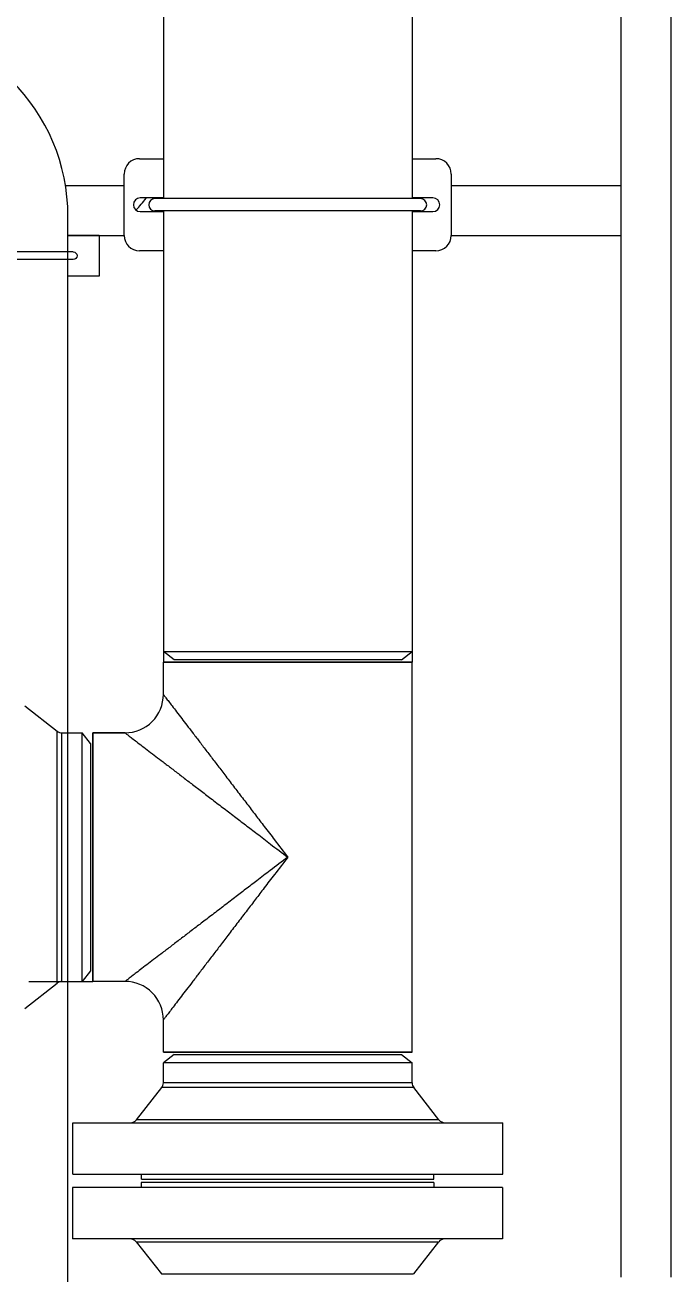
# Model space of a CAD drawing. Header units: millimetres. Extents: x 18255 to 228708, y -2217 to 146640.
# Drawn here: x 96865 to 97707, y 90165 to 91792 of the extents above; entities that cross this region are included whole.
import ezdxf

# ---------------------------------------------------------------- set-up
doc = ezdxf.new("R2010")
doc.units = ezdxf.units.MM
doc.layers.get('0').update_dxf_attribs({"color": 8})
doc.layers.add('设备', color=8, linetype='Continuous')

# ---------------------------------------------------------------- blocks, each defined once
blk = doc.blocks.new('卡座')
at = {"color": 7, "linetype": 'Continuous'}
for p, q in [((322793, 186765.2), (322740, 186765.2)), ((322793, 186765.2), (322793, 186724.3)), ((322761.5, 186731.2), (322761.5, 186549.2)), ((322771.5, 186731.2), (322771.5, 186549.2)), ((322740, 186556), (322740, 186515.2)), ((322793, 186556), (322793, 186515.2))]:
    blk.add_line(p, q, dxfattribs=at)
for centre, start, end in [((322766.5, 186731.2), 0, 180), ((322766.5, 186549.2), 180, 0)]:
    blk.add_arc(centre, 5, start, end, dxfattribs=at)

msp = doc.modelspace()

# ---------------------------------------------------------------- linework, layer by layer
at = {"layer": '设备'}
for p, q in [((97706.6, 90161.2), (97706.6, 93208.3)), ((97641.6, 90161.2), (97641.6, 93143.3)), ((97369.4, 92337.5), (97369.4, 91566.3)), ((97045.5, 92137.5), (97045.5, 91566.3)), ((97014.4, 91618.3), (97045.5, 91618.3)), ((97369.4, 91618.3), (97400.4, 91618.3)), ((96994.4, 91518.3), (96994.4, 91598.3)), ((97420.4, 91598.3), (97420.4, 91518.3)), ((96917.9, 91583.3), (96994.4, 91583.3)), ((97420.4, 91583.3), (97641.6, 91583.3)), ((97045.5, 91567.3), (97015.4, 91567.3)), ((97380.4, 91566.3), (97034.4, 91566.3)), ((97396.4, 91567.3), (97369.4, 91567.3)), ((97015.4, 91549.3), (97045.5, 91549.3)), ((97380.4, 91550.3), (97034.4, 91550.3)), ((97045.5, 91550.3), (97045.5, 91045.5)), ((97369.4, 91550.3), (97369.4, 90962.3)), ((97369.4, 91549.3), (97396.4, 91549.3)), ((96921.2, 91255), (96921.2, 91543.3)), ((96921.2, 91518.3), (96994.4, 91518.3)), ((97420.4, 91518.3), (97641.6, 91518.3)), ((97045.5, 91498.3), (97014.4, 91498.3)), ((97400.4, 91498.3), (97369.4, 91498.3)), ((96962, 91465.3), (96921.2, 91465.3)), ((96921.2, 89782.3), (96921.2, 91255)), ((97045.5, 91045.5), (97045.5, 90962.3)), ((97045.5, 90976.1), (97369.4, 90976.1)), ((97059.5, 90965.3), (97045.5, 90976.1)), ((97045.5, 90920.3), (97045.5, 90962.3)), ((97369.4, 90962.3), (97045.5, 90962.3)), ((97045.5, 90962.3), (97369.4, 90962.3)), ((97369.4, 90962.3), (97045.5, 90962.3)), ((97045.5, 90920.3), (97045.5, 90962.3)), ((97355.4, 90965.3), (97059.5, 90965.3)), ((97355.4, 90965.3), (97369.4, 90976.1)), ((97369.4, 90454.3), (97369.4, 90962.3)), ((96865.2, 90905.3), (96907.2, 90872.4)), ((96907.2, 90544.3), (96907.2, 90872.4)), ((96913.4, 90546.4), (96913.4, 90870.3)), ((96913.4, 90870.3), (96939.7, 90870.3)), ((96950.4, 90856.3), (96939.7, 90870.3)), ((96939.7, 90546.4), (96939.7, 90870.3)), ((96953.4, 90546.4), (96953.4, 90870.3)), ((96953.4, 90870.3), (96995.5, 90870.3)), ((96995.5, 90870.3), (96953.4, 90870.3)), ((96953.4, 90870.3), (96953.4, 90546.4)), ((96953.4, 90546.4), (96953.4, 90870.3)), ((96950.4, 90856.3), (96950.4, 90560.4)), ((96950.4, 90560.4), (96939.7, 90546.4)), ((96865.2, 90511.3), (96907.2, 90544.3)), ((96870.3, 90546.4), (96953.4, 90546.4)), ((96913.4, 90546.4), (96939.7, 90546.4)), ((96995.5, 90546.4), (96953.4, 90546.4)), ((97045.5, 90454.3), (97045.5, 90496.4)), ((97369.4, 90454.3), (97045.5, 90454.3)), ((97045.5, 90454.3), (97369.4, 90454.3)), ((97059.5, 90451.3), (97045.5, 90440.6)), ((97059.5, 90451.3), (97355.4, 90451.3)), ((97355.4, 90451.3), (97369.4, 90440.6)), ((97355.4, 90451.3), (97369.4, 90440.6)), ((97369.4, 90440.6), (97045.5, 90440.6)), ((97369.4, 90440.6), (97045.5, 90440.6)), ((97045.5, 90414.3), (97045.5, 90440.6)), ((97369.4, 90414.3), (97369.4, 90440.6)), ((97369.4, 90414.3), (97045.5, 90414.3)), ((97010.4, 90366.2), (97043.3, 90408.1)), ((97371.5, 90408.1), (97043.3, 90408.1)), ((97404.4, 90366.2), (97371.5, 90408.1)), ((96927.4, 90362.3), (97487.4, 90362.3)), ((96927.4, 90295.3), (96927.4, 90362.3)), ((97404.4, 90366.2), (97010.4, 90366.2)), ((97487.4, 90295.3), (97487.4, 90362.3)), ((96927.4, 90295.3), (97487.4, 90295.3)), ((97016.9, 90288.9), (97016.9, 90295.3)), ((97397.9, 90288.9), (97397.9, 90295.3)), ((97397.5, 90284.4), (97016.5, 90284.4)), ((97016.5, 90284.4), (97016.5, 90278)), ((97016.9, 90288.9), (97397.9, 90288.9)), ((97397.5, 90284.4), (97397.5, 90278)), ((97487, 90278), (96927, 90278)), ((96927, 90278), (96927, 90211)), ((97487, 90278), (97487, 90211)), ((97487, 90211), (96927, 90211)), ((97010, 90207.2), (97404, 90207.2)), ((97010, 90207.2), (97042.9, 90165.3)), ((97404, 90207.2), (97371.1, 90165.3)), ((97042.9, 90165.3), (97371.1, 90165.3))]:
    msp.add_line(p, q, dxfattribs=at)
for centre, radius, start, end in [((96672, 91543.3), 249.2, 0, 90), ((97014.4, 91598.3), 20, 90, 180), ((97400.4, 91598.3), 20, 0, 90), ((97015.4, 91558.3), 9, 90, 270), ((96929.7, 91631.8), 113.5, 314.8538, 325.1722), ((97034.4, 91558.3), 8, 90, 270), ((97380.4, 91558.3), 8, 270, 90), ((97396.4, 91558.3), 9, 270, 90), ((97014.4, 91518.3), 20, 180, 270), ((97400.4, 91518.3), 20, 270, 0), ((96995.5, 90920.3), 50, 269.9999, 0.0001), ((96995.5, 90920.3), 50, 269.9999, 0.0001), ((96913.4, 90880.3), 10, 231.8845, 270), ((96913.4, 90536.4), 10, 90, 128.1155), ((96995.5, 90496.4), 50, 359.9999, 90.0001), ((97035.5, 90414.3), 10, 321.8845, 0), ((97379.4, 90414.3), 10, 180, 218.1155), ((97002.5, 90372.3), 10, 270, 321.8845), ((97412.3, 90372.3), 10, 218.1155, 270), ((97002.1, 90201), 10, 38.1155, 90), ((97411.9, 90201), 10, 90, 141.8845)]:
    msp.add_arc(centre, radius, start, end, dxfattribs=at)
for points, start_tangent, end_tangent in [([(97045.5, 90920.3), (97046.3, 90919.1), (97048.8, 90915.8), (97052.4, 90911.1), (97056.9, 90905.3), (97062.6, 90897.8), (97069.3, 90889.1), (97076.1, 90880.1), (97083.4, 90870.7), (97091.8, 90859.7), (97100.9, 90847.7), (97110.4, 90835.3), (97120.1, 90822.6), (97131, 90808.3), (97142.6, 90793.1), (97154.3, 90777.9), (97165.4, 90763.3), (97176.9, 90748.3), (97190.3, 90730.7), (97207.4, 90708.3)], (0.607154, -0.794584), (0.607095, -0.794629)), ([(96995.5, 90870.3), (96996.6, 90869.4), (96999.9, 90866.9), (97004.6, 90863.3), (97010.4, 90858.9), (97017.9, 90853.1), (97026.6, 90846.5), (97035.6, 90839.6), (97045.1, 90832.4), (97056.1, 90824), (97068.1, 90814.8), (97080.4, 90805.3), (97093.2, 90795.6), (97107.4, 90784.7), (97122.6, 90773.1), (97137.9, 90761.5), (97152.4, 90750.3), (97167.5, 90738.9), (97185, 90725.4), (97207.4, 90708.3)], (0.79459, -0.607146), (0.794629, -0.607095)), ([(97207.4, 90708.3), (97184.7, 90691), (97167.3, 90677.7), (97152.6, 90666.5), (97138.3, 90655.5), (97122.9, 90643.7), (97107.4, 90631.9), (97092.8, 90620.8), (97080.1, 90611.1), (97067.7, 90601.6), (97055.5, 90592.3), (97044.4, 90583.8), (97035, 90576.6), (97026.1, 90569.8), (97017.6, 90563.3), (97010.2, 90557.7), (97004.5, 90553.3), (96999.9, 90549.7), (96996.6, 90547.3), (96995.5, 90546.4)], (-0.794632, -0.607092), (-0.794592, -0.607143)), ([(97207.4, 90708.3), (97190.1, 90685.6), (97176.7, 90668.2), (97165.5, 90653.5), (97154.6, 90639.2), (97142.8, 90623.8), (97131, 90608.3), (97119.9, 90593.7), (97110.1, 90581), (97100.6, 90568.6), (97091.3, 90556.4), (97082.9, 90545.3), (97075.7, 90535.9), (97068.9, 90527.1), (97062.4, 90518.5), (97056.7, 90511.1), (97052.4, 90505.4), (97048.8, 90500.8), (97046.3, 90497.5), (97045.5, 90496.4)], (-0.607092, -0.794632), (-0.607162, -0.794578))]:
    msp.add_spline(points, degree=3, dxfattribs=dict(at, start_tangent=start_tangent, end_tangent=end_tangent))

# ---------------------------------------------------------------- block references
at = {"layer": '设备', "xscale": -1, "rotation": 270}
msp.add_blockref('卡座', (-89803.2, -231274.7), dxfattribs=at)

doc.saveas('drawing.dxf')
